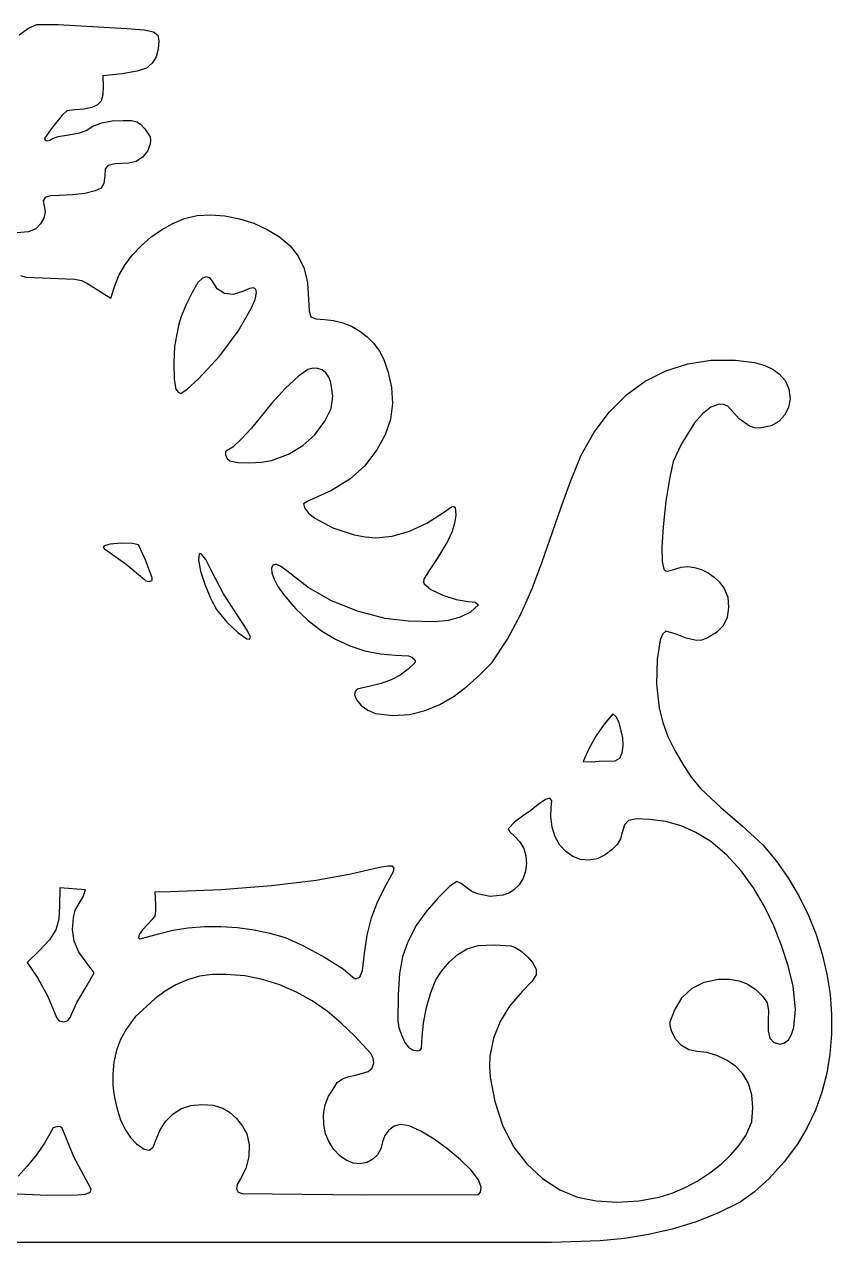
# Model space of a CAD drawing. Extents: x 9 to 259, y 6 to 234.
# Drawn here: x 150.6 to 259.4, y 5.6 to 170 of the extents above; entities that cross this region are included whole.
import ezdxf

# ---------------------------------------------------------------- set-up
doc = ezdxf.new("R2010")
doc.units = 0

msp = doc.modelspace()

# ---------------------------------------------------------------- linework, layer by layer
at = {"layer": 'Layer 1'}
for p, q in [((149.856345, 168.573704), (151.150707, 169.471501)), ((151.150707, 169.471501), (152.24309, 169.942792)), ((152.24309, 169.942792), (155.11153, 169.965423)), ((155.11153, 169.965423), (164.397032, 169.41918)), ((164.397032, 169.41918), (166.714196, 169.235854)), ((166.714196, 169.235854), (167.993367, 168.97976)), ((167.993367, 168.97976), (168.550349, 168.529396)), ((168.550349, 168.529396), (168.700941, 167.763258)), ((168.700941, 167.763258), (168.637655, 166.614234)), ((168.637655, 166.614234), (168.330237, 165.586849)), ((167.798138, 164.724885), (167.060812, 164.072121)), ((168.330237, 165.586849), (167.798138, 164.724885)), ((163.742336, 163.311775), (161.143126, 163.011891)), ((161.143126, 163.011891), (161.20605, 161.616723)), ((165.789312, 163.658828), (163.742336, 163.311775)), ((167.060812, 164.072121), (165.789312, 163.658828)), ((161.20605, 161.616723), (161.149525, 160.445947)), ((160.925273, 159.590277), (160.451795, 159.104789)), ((161.149525, 160.445947), (160.925273, 159.590277)), ((156.314229, 158.295231), (155.667086, 157.712862)), ((157.36811, 158.429904), (156.314229, 158.295231)), ((158.609208, 158.503723), (157.36811, 158.429904)), ((159.658438, 158.735644), (158.609208, 158.503723)), ((160.451795, 159.104789), (159.658438, 158.735644)), ((155.667086, 157.712862), (154.223836, 155.929954)), ((158.88692, 155.651697), (159.822065, 156.231844)), ((159.822065, 156.231844), (161.030929, 156.669112)), ((161.030929, 156.669112), (162.421555, 156.938505)), ((162.421555, 156.938505), (163.901984, 157.015022)), ((163.901984, 157.015022), (165.042724, 156.973317)), ((165.042724, 156.973317), (165.737107, 156.837121)), ((165.737107, 156.837121), (166.238814, 156.507676)), ((166.238814, 156.507676), (166.801526, 155.886223)), ((154.223836, 155.929954), (153.292014, 154.556525)), ((153.292014, 154.556525), (153.396925, 154.321409)), ((154.013745, 154.326093), (154.364004, 154.564667)), ((154.364004, 154.564667), (155.147563, 154.851214)), ((155.147563, 154.851214), (156.551701, 155.070466)), ((156.551701, 155.070466), (157.999175, 155.311877)), ((157.999175, 155.311877), (158.88692, 155.651697)), ((166.801526, 155.886223), (167.526759, 154.813379)), ((167.526759, 154.813379), (167.604113, 154.356512)), ((153.396925, 154.321409), (153.664444, 154.244803)), ((153.664444, 154.244803), (154.013745, 154.326093)), ((167.543333, 153.806799), (167.174373, 152.858415)), ((167.604113, 154.356512), (167.543333, 153.806799)), ((164.683127, 151.245499), (162.811759, 151.145875)), ((165.637378, 151.482045), (164.683127, 151.245499)), ((166.503424, 152.05159), (165.637378, 151.482045)), ((167.174373, 152.858415), (166.503424, 152.05159)), ((161.485188, 150.444426), (161.423587, 149.521957)), ((161.846845, 150.932291), (161.485188, 150.444426)), ((162.811759, 151.145875), (161.846845, 150.932291)), ((161.287675, 148.508182), (160.912229, 147.875329)), ((161.423587, 149.521957), (161.287675, 148.508182)), ((153.374523, 146.608234), (153.122511, 146.166521)), ((154.085206, 146.827694), (153.374523, 146.608234)), ((155.332074, 146.878136), (154.085206, 146.827694)), ((157.080864, 146.947333), (155.332074, 146.878136)), ((158.746687, 147.163916), (157.080864, 146.947333)), ((160.100242, 147.486907), (158.746687, 147.163916)), ((160.912229, 147.875329), (160.100242, 147.486907)), ((153.122511, 146.166521), (153.251659, 145.449321)), ((153.361377, 144.650364), (153.189761, 143.830943)), ((153.251659, 145.449321), (153.361377, 144.650364)), ((152.760931, 143.055133), (152.099004, 142.38701)), ((153.189761, 143.830943), (152.760931, 143.055133)), ((169.088463, 142.264161), (170.615027, 143.119108)), ((170.615027, 143.119108), (172.189484, 143.772012)), ((172.189484, 143.772012), (173.86397, 144.164047)), ((173.86397, 144.164047), (175.698748, 144.279075)), ((175.698748, 144.279075), (177.628181, 144.134054)), ((177.628181, 144.134054), (179.586626, 143.745938)), ((179.586626, 143.745938), (181.508445, 143.131686)), ((181.508445, 143.131686), (183.327999, 142.308252)), ((151.150375, 141.961768), (149.575334, 141.858831)), ((152.099004, 142.38701), (151.150375, 141.961768)), ((167.642615, 141.238904), (169.088463, 142.264161)), ((183.327999, 142.308252), (184.979646, 141.292592)), ((165.124369, 138.804391), (166.310309, 140.07507)), ((166.310309, 140.07507), (167.642615, 141.238904)), ((184.979646, 141.292592), (186.397748, 140.101664)), ((186.397748, 140.101664), (187.517985, 138.693059)), ((164.117618, 137.458601), (165.124369, 138.804391)), ((187.517985, 138.693059), (188.307763, 137.021735)), ((163.322882, 136.069432), (164.117618, 137.458601)), ((188.307763, 137.021735), (188.769704, 135.080126)), ((150.05404, 136.071195), (150.770799, 135.87561)), ((150.770799, 135.87561), (154.031628, 135.743507)), ((154.031628, 135.743507), (157.364038, 135.59913)), ((157.364038, 135.59913), (158.266734, 135.387598)), ((158.266734, 135.387598), (159.102095, 135.020163)), ((159.102095, 135.020163), (161.28654, 133.621272)), ((162.772985, 134.668618), (163.322882, 136.069432)), ((173.980537, 135.12117), (173.194996, 133.807804)), ((174.541019, 135.69076), (173.980537, 135.12117)), ((175.098059, 135.914676), (174.541019, 135.69076)), ((175.582181, 135.78653), (175.098059, 135.914676)), ((175.923911, 135.29993), (175.582181, 135.78653)), ((176.578636, 134.273055), (175.923911, 135.29993)), ((188.769704, 135.080126), (188.906429, 132.860663)), ((161.28654, 133.621272), (162.213888, 133.011014)), ((162.213888, 133.011014), (162.772985, 134.668618)), ((173.194996, 133.807804), (172.341808, 132.063224)), ((177.556467, 133.672705), (176.578636, 134.273055)), ((178.741081, 133.538397), (177.556467, 133.672705)), ((180.016158, 133.909649), (178.741081, 133.538397)), ((180.921364, 134.312458), (180.016158, 133.909649)), ((181.488904, 134.429448), (180.921364, 134.312458)), ((181.781111, 134.256568), (181.488904, 134.429448)), ((181.67737, 132.845605), (181.860317, 133.789764)), ((181.860317, 133.789764), (181.781111, 134.256568)), ((172.341808, 132.063224), (171.65548, 130.40566)), ((179.40572, 128.581351), (181.176152, 131.616177)), ((181.176152, 131.616177), (181.67737, 132.845605)), ((188.906429, 132.860663), (188.983983, 131.299301)), ((171.65548, 130.40566), (171.370518, 129.353344)), ((188.983983, 131.299301), (189.219984, 130.488049)), ((189.219984, 130.488049), (189.892869, 130.241725)), ((189.892869, 130.241725), (191.040156, 130.130084)), ((191.040156, 130.130084), (192.280767, 130.015314)), ((192.280767, 130.015314), (193.503004, 129.708431)), ((171.370518, 129.353344), (171.070611, 127.935617)), ((176.922659, 125.244951), (179.40572, 128.581351)), ((193.503004, 129.708431), (194.681927, 129.226128)), ((194.681927, 129.226128), (195.792593, 128.585094)), ((195.792593, 128.585094), (196.81006, 127.802022)), ((171.070611, 127.935617), (170.83507, 126.48717)), ((196.81006, 127.802022), (197.709384, 126.893601)), ((197.709384, 126.893601), (198.465624, 125.876524)), ((170.83507, 126.48717), (170.73594, 124.241289)), ((174.100606, 122.16664), (176.922659, 125.244951)), ((198.465624, 125.876524), (199.053837, 124.767481)), ((170.73594, 124.241289), (170.783186, 122.050195)), ((188.802603, 123.378663), (187.552169, 122.501636)), ((189.508561, 123.566212), (188.802603, 123.378663)), ((190.154511, 123.548168), (189.508561, 123.566212)), ((190.729451, 123.33633), (190.154511, 123.548168)), ((191.222383, 122.942501), (190.729451, 123.33633)), ((199.053837, 124.767481), (199.651588, 122.978459)), ((237.065723, 123.234674), (240.029912, 124.186139)), ((240.029912, 124.186139), (243.174609, 124.665393)), ((243.174609, 124.665393), (246.479094, 124.659667)), ((246.479094, 124.659667), (249.055875, 124.351519)), ((249.055875, 124.351519), (250.298485, 123.997806)), ((250.298485, 123.997806), (251.436973, 123.484206)), ((251.436973, 123.484206), (252.41614, 122.790627)), ((170.783186, 122.050195), (170.986775, 120.766106)), ((172.52975, 120.758287), (174.100606, 122.16664)), ((174.100606, 122.16664), (174.100606, 122.16664)), ((187.552169, 122.501636), (185.763848, 120.837383)), ((191.622306, 122.37848), (191.222383, 122.942501)), ((191.918221, 121.65607), (191.622306, 122.37848)), ((192.154028, 119.783281), (191.918221, 121.65607)), ((199.651588, 122.978459), (200.092414, 120.986677)), ((231.761747, 119.966181), (234.302761, 121.823765)), ((234.302761, 121.823765), (237.065723, 123.234674)), ((252.41614, 122.790627), (253.180785, 121.896971)), ((253.180785, 121.896971), (253.67571, 120.783145)), ((170.986775, 120.766106), (171.311329, 120.350097)), ((171.311329, 120.350097), (171.661353, 120.174789)), ((171.661353, 120.174789), (172.52975, 120.758287)), ((185.763848, 120.837383), (183.883787, 118.832183)), ((200.092414, 120.986677), (200.219879, 118.805048)), ((253.67571, 120.783145), (253.845712, 119.429053)), ((183.883787, 118.832183), (182.358137, 116.932318)), ((191.950139, 118.11921), (192.154028, 119.783281)), ((200.219879, 118.805048), (199.93076, 116.657564)), ((229.463399, 117.67469), (231.761747, 119.966181)), ((244.288378, 118.707352), (243.136519, 118.309176)), ((244.864169, 118.675844), (244.288378, 118.707352)), ((245.433969, 118.465216), (244.864169, 118.675844)), ((246.945179, 116.758035), (245.433969, 118.465216)), ((253.845712, 119.429053), (253.609087, 118.286535)), ((182.358137, 116.932318), (181.214272, 115.496139)), ((191.106659, 116.440833), (191.950139, 118.11921)), ((227.428438, 114.962061), (229.463399, 117.67469)), ((242.013788, 117.423019), (240.955579, 116.201214)), ((243.136519, 118.309176), (242.013788, 117.423019)), ((248.351199, 115.775082), (246.945179, 116.758035)), ((253.086003, 117.248649), (252.297416, 116.391389)), ((253.609087, 118.286535), (253.086003, 117.248649)), ((181.214272, 115.496139), (179.869821, 114.049456)), ((189.749292, 114.596146), (191.106659, 116.440833)), ((199.93076, 116.657564), (199.230385, 114.567038)), ((240.955579, 116.201214), (239.174311, 113.359982)), ((249.047311, 115.540261), (248.351199, 115.775082)), ((249.756183, 115.468579), (249.047311, 115.540261)), ((251.264282, 115.790749), (249.756183, 115.468579)), ((252.297416, 116.391389), (251.264282, 115.790749)), ((179.869821, 114.049456), (178.663924, 112.933098)), ((188.138685, 113.124512), (189.749292, 114.596146)), ((199.230385, 114.567038), (198.124087, 112.556284)), ((225.677583, 111.841063), (227.428438, 114.962061)), ((177.935721, 112.487896), (177.679565, 112.305869)), ((177.679565, 112.305869), (177.68942, 111.880997)), ((177.68942, 111.880997), (177.914365, 111.408001)), ((178.663924, 112.933098), (177.935721, 112.487896)), ((183.903724, 111.112469), (186.211331, 111.978947)), ((186.211331, 111.978947), (188.138685, 113.124512)), ((198.124087, 112.556284), (196.429764, 110.3692)), ((224.232441, 108.310198), (225.677583, 111.841063)), ((239.174311, 113.359982), (238.075876, 111.004136)), ((177.914365, 111.408001), (178.303479, 111.081606)), ((178.303479, 111.081606), (179.388646, 110.85976)), ((179.388646, 110.85976), (180.940373, 110.79237)), ((180.940373, 110.79237), (182.573714, 110.877314)), ((182.573714, 110.877314), (183.903724, 111.112469)), ((183.903724, 111.112469), (183.903724, 111.112469)), ((196.429764, 110.3692), (194.462105, 108.597973)), ((238.075876, 111.004136), (237.595349, 108.865936)), ((194.462105, 108.597973), (191.999221, 107.07776)), ((237.595349, 108.865936), (237.099005, 105.631741)), ((191.999221, 107.07776), (188.819223, 105.643717)), ((222.925855, 104.706189), (224.232441, 108.310198)), ((188.819223, 105.643717), (188.2215, 105.281392)), ((188.2215, 105.281392), (188.330513, 104.749733)), ((237.099005, 105.631741), (236.705321, 102.190186)), ((188.330513, 104.749733), (188.88006, 104.032111)), ((188.88006, 104.032111), (189.74325, 103.32165)), ((204.846164, 102.662098), (206.962098, 104.034418)), ((206.962098, 104.034418), (208.182027, 104.859365)), ((208.182027, 104.859365), (208.492127, 104.922878)), ((208.492127, 104.922878), (208.677098, 104.786546)), ((208.767334, 103.732838), (208.592988, 102.606583)), ((208.677098, 104.786546), (208.767334, 103.732838)), ((220.416365, 97.441135), (222.925855, 104.706189)), ((189.74325, 103.32165), (192.156593, 102.028984)), ((192.156593, 102.028984), (195.062598, 101.085283)), ((202.517798, 101.604656), (204.846164, 102.662098)), ((208.592988, 102.606583), (208.209175, 101.440675)), ((236.705321, 102.190186), (236.53277, 99.429909)), ((195.062598, 101.085283), (196.541618, 100.811029)), ((196.541618, 100.811029), (197.953325, 100.704097)), ((197.953325, 100.704097), (200.159389, 100.929515)), ((200.159389, 100.929515), (202.517798, 101.604656)), ((207.671009, 100.268008), (206.352083, 98.033969)), ((208.209175, 101.440675), (207.671009, 100.268008)), ((161.31842, 99.626835), (161.19024, 99.371771)), ((161.19024, 99.371771), (161.381443, 99.199147)), ((162.148492, 99.851421), (161.31842, 99.626835)), ((161.381443, 99.199147), (164.310013, 97.129088)), ((163.650605, 99.958261), (162.148492, 99.851421)), ((165.14634, 99.929651), (163.650605, 99.958261)), ((165.957278, 99.747888), (165.14634, 99.929651)), ((166.85954, 97.817955), (165.957278, 99.747888)), ((236.53277, 99.429909), (236.575597, 97.486112)), ((164.310013, 97.129088), (166.77364, 95.055676)), ((167.818393, 95.307985), (166.85954, 97.817955)), ((174.131106, 98.488317), (174.062401, 97.666161)), ((174.062401, 97.666161), (174.343033, 96.176747)), ((174.270927, 98.594631), (174.131106, 98.488317)), ((174.47421, 98.503311), (174.270927, 98.594631)), ((175.050614, 97.744392), (174.47421, 98.503311)), ((175.819221, 96.244811), (175.050614, 97.744392)), ((184.08791, 97.021395), (183.907093, 96.617892)), ((184.493661, 97.126459), (184.08791, 97.021395)), ((185.118275, 96.88397), (184.493661, 97.126459)), ((206.352083, 98.033969), (205.077131, 96.167617)), ((219.057464, 93.861291), (220.416365, 97.441135)), ((236.575597, 97.486112), (236.821102, 96.453576)), ((174.343033, 96.176747), (174.935711, 94.318629)), ((177.438833, 93.153413), (175.819221, 96.244811)), ((183.907093, 96.617892), (183.957285, 95.965065)), ((183.957285, 95.965065), (184.244559, 95.112026)), ((185.955678, 96.244816), (185.118275, 96.88397)), ((188.828053, 93.99601), (185.955678, 96.244816)), ((205.077131, 96.167617), (204.434178, 95.110848)), ((236.821102, 96.453576), (237.050347, 96.228317)), ((237.050347, 96.228317), (237.366848, 96.170018)), ((237.366848, 96.170018), (238.310397, 96.473154)), ((238.310397, 96.473154), (239.139878, 96.736035)), ((239.139878, 96.736035), (240.031961, 96.805708)), ((240.031961, 96.805708), (240.955202, 96.694568)), ((240.955202, 96.694568), (241.878153, 96.415012)), ((241.878153, 96.415012), (242.769369, 95.979435)), ((242.769369, 95.979435), (243.597404, 95.400233)), ((243.597404, 95.400233), (244.330813, 94.689801)), ((166.77364, 95.055676), (166.947379, 94.891017)), ((166.947379, 94.891017), (167.368525, 94.818835)), ((167.368525, 94.818835), (167.798682, 94.925139)), ((167.798682, 94.925139), (167.818393, 95.307985)), ((167.818393, 95.307985), (167.818393, 95.307985)), ((174.935711, 94.318629), (175.701642, 92.470443)), ((184.244559, 95.112026), (184.774987, 94.107889)), ((184.774987, 94.107889), (185.554643, 93.001767)), ((192.012048, 92.170382), (188.828053, 93.99601)), ((204.434178, 95.110848), (204.382233, 94.770328)), ((204.382233, 94.770328), (204.483756, 94.480476)), ((204.483756, 94.480476), (205.395314, 93.719968)), ((205.395314, 93.719968), (206.987013, 92.951395)), ((217.52513, 90.370703), (219.057464, 93.861291)), ((244.330813, 94.689801), (244.938149, 93.860535)), ((244.938149, 93.860535), (245.419308, 92.70399)), ((175.701642, 92.470443), (176.502029, 91.010825)), ((180.599887, 88.211999), (177.438833, 93.153413)), ((185.554643, 93.001767), (187.157118, 91.163441)), ((195.489427, 90.776746), (192.012048, 92.170382)), ((206.987013, 92.951395), (208.812044, 92.353459)), ((208.812044, 92.353459), (210.423599, 92.104859)), ((210.423599, 92.104859), (211.377012, 91.989817)), ((245.419308, 92.70399), (245.537962, 91.273356)), ((176.502029, 91.010825), (177.88516, 89.293071)), ((187.157118, 91.163441), (188.86213, 89.548201)), ((199.241955, 89.823914), (195.489427, 90.776746)), ((210.730947, 90.6531), (209.342873, 89.963875)), ((211.795114, 91.663382), (210.730947, 90.6531)), ((211.377012, 91.989817), (211.795114, 91.663382)), ((245.537962, 91.273356), (245.338461, 89.939708)), ((177.88516, 89.293071), (179.385067, 87.871114)), ((188.86213, 89.548201), (190.658791, 88.161918)), ((202.347783, 89.436538), (199.241955, 89.823914)), ((205.954259, 89.352392), (202.347783, 89.436538)), ((207.720705, 89.546655), (205.954259, 89.352392)), ((209.342873, 89.963875), (207.720705, 89.546655)), ((215.741365, 87.00997), (217.52513, 90.370703)), ((244.79756, 88.81337), (243.917278, 87.89725)), ((245.338461, 89.939708), (244.79756, 88.81337)), ((179.385067, 87.871114), (180.588889, 87.082508)), ((181.083768, 87.264804), (180.599887, 88.211999)), ((180.950751, 87.031197), (181.083768, 87.264804)), ((181.083768, 87.264804), (181.083768, 87.264804)), ((190.658791, 88.161918), (192.53621, 87.010462)), ((236.664081, 87.751697), (236.334372, 86.931614)), ((237.057325, 88.099677), (236.664081, 87.751697)), ((238.472506, 87.695803), (237.057325, 88.099677)), ((239.839747, 87.132411), (238.472506, 87.695803)), ((241.226354, 86.826296), (239.839747, 87.132411)), ((242.699636, 87.194252), (241.947954, 86.899965)), ((243.917278, 87.89725), (242.699636, 87.194252)), ((180.588889, 87.082508), (180.950751, 87.031197)), ((192.53621, 87.010462), (194.4835, 86.099707)), ((194.4835, 86.099707), (196.489771, 85.435522)), ((213.62817, 83.819692), (215.741365, 87.00997)), ((236.334372, 86.931614), (235.899678, 84.274539)), ((241.947954, 86.899965), (241.226354, 86.826296)), ((196.489771, 85.435522), (198.544133, 85.02378)), ((198.544133, 85.02378), (200.635698, 84.870352)), ((200.635698, 84.870352), (202.354931, 84.753109)), ((203.217104, 83.835059), (202.348854, 82.965191)), ((202.354931, 84.753109), (202.817013, 84.606385)), ((202.817013, 84.606385), (203.099932, 84.383979)), ((203.099932, 84.383979), (203.259915, 84.108496)), ((203.259915, 84.108496), (203.217104, 83.835059)), ((235.899678, 84.274539), (235.821479, 80.927266)), ((202.348854, 82.965191), (201.255518, 82.1675)), ((210.307038, 80.690357), (212.010419, 82.199029)), ((212.010419, 82.199029), (213.62817, 83.819692)), ((197.221918, 80.692684), (195.457714, 80.258233)), ((198.700549, 81.035014), (197.221918, 80.692684)), ((200.042249, 81.525363), (198.700549, 81.035014)), ((201.255518, 82.1675), (200.042249, 81.525363)), ((208.511745, 79.347164), (210.307038, 80.690357)), ((235.821479, 80.927266), (236.168012, 77.688604)), ((195.179973, 79.969443), (195.115205, 79.527939)), ((195.115205, 79.527939), (195.355445, 78.825487)), ((195.457714, 80.258233), (195.179973, 79.969443)), ((206.618253, 78.22294), (208.511745, 79.347164)), ((195.355445, 78.825487), (195.997762, 78.084691)), ((195.997762, 78.084691), (196.904154, 77.429909)), ((196.904154, 77.429909), (197.93662, 76.985501)), ((202.511539, 76.845352), (204.62028, 77.371173)), ((204.62028, 77.371173), (206.618253, 78.22294)), ((236.168012, 77.688604), (236.650608, 75.774004)), ((197.93662, 76.985501), (200.285748, 76.698965)), ((200.285748, 76.698965), (202.511539, 76.845352)), ((229.931818, 76.939597), (228.747977, 75.567154)), ((230.374723, 76.522539), (229.931818, 76.939597)), ((230.771826, 75.768222), (230.374723, 76.522539)), ((231.289494, 73.709355), (230.771826, 75.768222)), ((236.650608, 75.774004), (237.340316, 73.897447)), ((228.747977, 75.567154), (227.6396, 73.938149)), ((227.6396, 73.938149), (226.673597, 72.200787)), ((231.206573, 71.686085), (231.340498, 72.635577)), ((231.340498, 72.635577), (231.289494, 73.709355)), ((237.340316, 73.897447), (238.27288, 71.975212)), ((226.673597, 72.200787), (225.916879, 70.503271)), ((230.244811, 70.621502), (230.852938, 70.976264)), ((230.852938, 70.976264), (231.206573, 71.686085)), ((238.27288, 71.975212), (239.484047, 69.923581)), ((225.916879, 70.503271), (226.991171, 70.468528)), ((226.991171, 70.468528), (228.070964, 70.550437)), ((228.070964, 70.550437), (230.244811, 70.621502)), ((230.244811, 70.621502), (230.244811, 70.621502)), ((239.484047, 69.923581), (240.559786, 68.333229)), ((240.559786, 68.333229), (241.772098, 66.886594)), ((241.772098, 66.886594), (244.479954, 64.28522)), ((219.859033, 64.700088), (218.853221, 63.879809)), ((220.835461, 65.390028), (219.859033, 64.700088)), ((221.433493, 65.559831), (220.835461, 65.390028)), ((221.685228, 65.20241), (221.433493, 65.559831)), ((221.57645, 63.07858), (221.622764, 64.310678)), ((221.622764, 64.310678), (221.685228, 65.20241)), ((244.479954, 64.28522), (247.354646, 61.840936)), ((217.75681, 63.144806), (216.699067, 62.373571)), ((218.853221, 63.879809), (217.75681, 63.144806)), ((221.739206, 61.640164), (221.57645, 63.07858)), ((232.054583, 62.554873), (231.494724, 61.977271)), ((233.10092, 62.758224), (232.054583, 62.554873)), ((234.861216, 62.697927), (233.10092, 62.758224)), ((237.071135, 62.403308), (234.861216, 62.697927)), ((216.699067, 62.373571), (215.80926, 61.444598)), ((215.80926, 61.444598), (216.062549, 61.017996)), ((216.062549, 61.017996), (216.676108, 60.424867)), ((222.140299, 60.343445), (221.739206, 61.640164)), ((231.193865, 60.914813), (230.945862, 60.058224)), ((231.494724, 61.977271), (231.193865, 60.914813)), ((239.138936, 61.828978), (237.071135, 62.403308)), ((241.134834, 60.949822), (239.138936, 61.828978)), ((243.129046, 59.740727), (241.134834, 60.949822)), ((247.354646, 61.840936), (250.143205, 59.275221)), ((216.676108, 60.424867), (217.397702, 59.664433)), ((217.397702, 59.664433), (217.907165, 58.768402)), ((222.769846, 59.238874), (222.140299, 60.343445)), ((223.584148, 58.349169), (222.769846, 59.238874)), ((230.513491, 59.316434), (229.847217, 58.624817)), ((230.945862, 60.058224), (230.513491, 59.316434)), ((245.302605, 57.873806), (243.129046, 59.740727)), ((250.143205, 59.275221), (251.981324, 57.063283)), ((217.907165, 58.768402), (218.205279, 57.783064)), ((218.205279, 57.783064), (218.292825, 56.754709)), ((224.539505, 57.697046), (223.584148, 58.349169)), ((225.592219, 57.305225), (224.539505, 57.697046)), ((228.897507, 57.918745), (227.814919, 57.393356)), ((229.847217, 58.624817), (228.897507, 57.918745)), ((247.227532, 55.762817), (245.302605, 57.873806)), ((198.476929, 56.213092), (194.57639, 55.305873)), ((199.588391, 56.399146), (198.476929, 56.213092)), ((200.227444, 56.380887), (199.588391, 56.399146)), ((200.459186, 56.138854), (200.227444, 56.380887)), ((200.348713, 55.65359), (200.459186, 56.138854)), ((218.292825, 56.754709), (218.170584, 55.729627)), ((226.69859, 57.196422), (225.592219, 57.305225)), ((227.814919, 57.393356), (226.69859, 57.196422)), ((251.981324, 57.063283), (253.622752, 54.727803)), ((189.92738, 54.45997), (183.883013, 53.739883)), ((194.57639, 55.305873), (189.92738, 54.45997)), ((199.361515, 53.875534), (200.348713, 55.65359)), ((208.887938, 54.301226), (207.908088, 53.654844)), ((209.459373, 54.052057), (208.887938, 54.301226)), ((217.839339, 54.754108), (217.299871, 53.874441)), ((218.170584, 55.729627), (217.839339, 54.754108)), ((248.916547, 53.447251), (247.227532, 55.762817)), ((253.622752, 54.727803), (255.065457, 52.286343)), ((155.335915, 53.4573), (155.328222, 51.091157)), ((158.820855, 53.18664), (155.335915, 53.4573)), ((158.484348, 52.25654), (158.820855, 53.18664)), ((170.278826, 52.937475), (168.161623, 52.898082)), ((168.161623, 52.898082), (168.243639, 51.258069)), ((177.110943, 53.210692), (170.278826, 52.937475)), ((183.883013, 53.739883), (177.110943, 53.210692)), ((198.222753, 51.660865), (199.361515, 53.875534)), ((207.908088, 53.654844), (206.327948, 52.078437)), ((210.242427, 53.459245), (209.459373, 54.052057)), ((210.893753, 52.994641), (210.242427, 53.459245)), ((211.657719, 52.647523), (210.893753, 52.994641)), ((213.376856, 52.313235), (211.657719, 52.647523)), ((215.883401, 52.73978), (215.106412, 52.47137)), ((216.552961, 53.136916), (215.883401, 52.73978)), ((217.299871, 53.874441), (216.552961, 53.136916)), ((250.382369, 50.966598), (248.916547, 53.447251)), ((155.328222, 51.091157), (155.21673, 49.231964)), ((157.446004, 50.469893), (157.947611, 51.373908)), ((157.947611, 51.373908), (158.484348, 52.25654)), ((168.243639, 51.258069), (168.26825, 50.305191)), ((197.370822, 49.415472), (198.222753, 51.660865)), ((206.327948, 52.078437), (204.663539, 50.132249)), ((215.106412, 52.47137), (213.376856, 52.313235)), ((251.637719, 48.360348), (250.382369, 50.966598)), ((255.065457, 52.286343), (256.307408, 49.756468)), ((157.065827, 47.861025), (157.214889, 49.475644)), ((157.214889, 49.475644), (157.446004, 50.469893)), ((168.15855, 49.69164), (167.81957, 49.179053)), ((168.26825, 50.305191), (168.15855, 49.69164)), ((196.788335, 47.083878), (197.370822, 49.415472)), ((204.663539, 50.132249), (203.430883, 48.376527)), ((256.307408, 49.756468), (257.346573, 47.155744)), ((154.807048, 47.788875), (153.965232, 46.465846)), ((155.21673, 49.231964), (154.807048, 47.788875)), ((157.310984, 46.272668), (157.065827, 47.861025)), ((166.483646, 47.811297), (166.067445, 47.183499)), ((167.156339, 48.529068), (166.483646, 47.811297)), ((167.81957, 49.179053), (167.156339, 48.529068)), ((168.643314, 47.263476), (170.585736, 47.754711)), ((170.585736, 47.754711), (172.666221, 48.084822)), ((172.666221, 48.084822), (174.843481, 48.255045)), ((174.843481, 48.255045), (177.07623, 48.266618)), ((177.07623, 48.266618), (179.323182, 48.12078)), ((179.323182, 48.12078), (181.543051, 47.818767)), ((181.543051, 47.818767), (183.694551, 47.361816)), ((203.430883, 48.376527), (202.306704, 46.201419)), ((252.695315, 45.667992), (251.637719, 48.360348)), ((153.965232, 46.465846), (152.557342, 44.966831)), ((157.930553, 44.781116), (157.310984, 46.272668)), ((166.067445, 47.183499), (165.953984, 46.739273)), ((165.953984, 46.739273), (166.189508, 46.572221)), ((166.189508, 46.572221), (168.643314, 47.263476)), ((183.694551, 47.361816), (185.736394, 46.751167)), ((185.736394, 46.751167), (188.140734, 45.679597)), ((196.4579, 44.610604), (196.788335, 47.083878)), ((202.306704, 46.201419), (201.585691, 44.16955)), ((257.346573, 47.155744), (258.180922, 44.501734)), ((152.557342, 44.966831), (150.938797, 43.394808)), ((158.904728, 43.456911), (157.930553, 44.781116)), ((188.140734, 45.679597), (191.038291, 44.101666)), ((196.179113, 42.32584), (196.4579, 44.610604)), ((207.905082, 43.471179), (209.09397, 44.497543)), ((209.09397, 44.497543), (210.300943, 45.234953)), ((210.300943, 45.234953), (211.773475, 45.681205)), ((211.773475, 45.681205), (213.960575, 45.780353)), ((213.960575, 45.780353), (216.207867, 45.628202)), ((216.207867, 45.628202), (216.863387, 45.368653)), ((216.863387, 45.368653), (217.557164, 44.901144)), ((217.557164, 44.901144), (218.487528, 44.109064)), ((253.567877, 42.929021), (252.695315, 45.667992)), ((258.180922, 44.501734), (258.808423, 41.812002)), ((150.938797, 43.394808), (152.37872, 41.297431)), ((160.002612, 42.020143), (158.904728, 43.456911)), ((191.038291, 44.101666), (193.569956, 42.517703)), ((201.585691, 44.16955), (201.170123, 41.912145)), ((206.856262, 42.276912), (207.905082, 43.471179)), ((218.487528, 44.109064), (219.106558, 43.402981)), ((219.106558, 43.402981), (219.583541, 42.485267)), ((254.268125, 40.182924), (253.567877, 42.929021)), ((152.37872, 41.297431), (153.716087, 38.802487)), ((159.024249, 40.316991), (160.002612, 42.020143)), ((174.204059, 41.540165), (172.56803, 41.064374)), ((175.938353, 41.783068), (174.204059, 41.540165)), ((177.780947, 41.768773), (175.938353, 41.783068)), ((180.2857, 41.585339), (177.780947, 41.768773)), ((182.701552, 41.118842), (180.2857, 41.585339)), ((185.024776, 40.388424), (182.701552, 41.118842)), ((193.569956, 42.517703), (194.87662, 41.428038)), ((194.87662, 41.428038), (195.225541, 41.198022)), ((195.225541, 41.198022), (195.816243, 41.43568)), ((195.816243, 41.43568), (196.179113, 42.32584)), ((195.816243, 41.43568), (195.816243, 41.43568)), ((201.170123, 41.912145), (200.962277, 39.06043)), ((206.069489, 41.035797), (206.856262, 42.276912)), ((219.583854, 41.732695), (218.998889, 40.839547)), ((219.583541, 42.485267), (219.583854, 41.732695)), ((242.229621, 40.74803), (244.172915, 41.130683)), ((244.172915, 41.130683), (245.657216, 41.151853)), ((245.657216, 41.151853), (246.944192, 40.934088)), ((258.808423, 41.812002), (259.227045, 39.104114)), ((157.655837, 37.993685), (159.024249, 40.316991)), ((169.550623, 39.511371), (168.149174, 38.482778)), ((171.02023, 40.380006), (169.550623, 39.511371)), ((172.56803, 41.064374), (171.02023, 40.380006)), ((187.251644, 39.41323), (185.024776, 40.388424)), ((205.38345, 39.34698), (206.069489, 41.035797)), ((217.72004, 39.500107), (216.00151, 37.519818)), ((218.998889, 40.839547), (217.72004, 39.500107)), ((239.294906, 38.668408), (240.614528, 39.935002)), ((240.614528, 39.935002), (242.229621, 40.74803)), ((246.944192, 40.934088), (248.113355, 40.454823)), ((248.113355, 40.454823), (249.24422, 39.691493)), ((249.24422, 39.691493), (250.177698, 38.820788)), ((254.558584, 37.08827), (254.268125, 40.182924)), ((153.716087, 38.802487), (154.970587, 35.891851)), ((156.719753, 35.87332), (157.655837, 37.993685)), ((168.149174, 38.482778), (165.510608, 36.042961)), ((189.378429, 38.212403), (187.251644, 39.41323)), ((191.401402, 36.805087), (189.378429, 38.212403)), ((200.962277, 39.06043), (200.923212, 35.540368)), ((204.801301, 37.318133), (205.38345, 39.34698)), ((238.23803, 36.925058), (239.294906, 38.668408)), ((250.177698, 38.820788), (250.722809, 37.947637)), ((250.722809, 37.947637), (250.941585, 36.917483)), ((259.227045, 39.104114), (259.434757, 36.395633)), ((193.316837, 35.210425), (191.401402, 36.805087)), ((204.392605, 35.237775), (204.801301, 37.318133)), ((216.00151, 37.519818), (214.718365, 35.438829)), ((237.649369, 35.385698), (238.23803, 36.925058)), ((250.941585, 36.917483), (250.896055, 35.575768)), ((254.323333, 34.613094), (254.558584, 37.08827)), ((259.434757, 36.395633), (259.429527, 33.704124)), ((154.970587, 35.891851), (155.272684, 35.52824)), ((155.272684, 35.52824), (155.839916, 35.388725)), ((155.839916, 35.388725), (156.409982, 35.516196)), ((156.409982, 35.516196), (156.719753, 35.87332)), ((156.719753, 35.87332), (156.719753, 35.87332)), ((165.510608, 36.042961), (164.338839, 34.436883)), ((195.121005, 33.447561), (193.316837, 35.210425)), ((200.923212, 35.540368), (201.086301, 34.562823)), ((201.086301, 34.562823), (201.411925, 33.612861)), ((204.22693, 33.394424), (204.392605, 35.237775)), ((214.718365, 35.438829), (213.84298, 33.201874)), ((237.659013, 34.843806), (237.649369, 35.385698)), ((237.832491, 34.192204), (237.659013, 34.843806)), ((250.896055, 35.575768), (250.868873, 34.170974)), ((254.024171, 33.675642), (254.323333, 34.613094)), ((163.525826, 33.003088), (162.986546, 31.560742)), ((164.338839, 34.436883), (163.525826, 33.003088)), ((197.281892, 31.117994), (195.121005, 33.447561)), ((201.411925, 33.612861), (201.873687, 32.615172)), ((204.114019, 31.792158), (204.22693, 33.394424)), ((213.84298, 33.201874), (213.347732, 30.753688)), ((238.379093, 33.061675), (237.832491, 34.192204)), ((239.184674, 32.175444), (238.379093, 33.061675)), ((250.868873, 34.170974), (251.118972, 33.179862)), ((251.118972, 33.179862), (251.652458, 32.590118)), ((253.093981, 32.536675), (253.612306, 32.974458)), ((253.612306, 32.974458), (254.024171, 33.675642)), ((259.429527, 33.704124), (259.209324, 31.047152)), ((162.986546, 31.560742), (162.635974, 29.929009)), ((201.873687, 32.615172), (202.359545, 31.964269)), ((202.359545, 31.964269), (202.923484, 31.608385)), ((202.923484, 31.608385), (203.619489, 31.495752)), ((203.619489, 31.495752), (203.935336, 31.545988)), ((203.935336, 31.545988), (204.114019, 31.792158)), ((240.17482, 31.59432), (239.184674, 32.175444)), ((241.275122, 31.379115), (240.17482, 31.59432)), ((242.597758, 31.229523), (241.275122, 31.379115)), ((251.652458, 32.590118), (252.475436, 32.389425)), ((252.475436, 32.389425), (253.093981, 32.536675)), ((162.635974, 29.929009), (162.488964, 28.374749)), ((197.622265, 30.464389), (197.281892, 31.117994)), ((197.470712, 29.134022), (197.693461, 29.836886)), ((197.693461, 29.836886), (197.622265, 30.464389)), ((213.347732, 30.753688), (213.284926, 29.427114)), ((243.964614, 30.833766), (242.597758, 31.229523)), ((245.270443, 30.231156), (243.964614, 30.833766)), ((246.409997, 29.461006), (245.270443, 30.231156)), ((259.209324, 31.047152), (258.772118, 28.44228)), ((162.488964, 28.374749), (162.520992, 26.772974)), ((193.476992, 27.69767), (194.341465, 28.005417)), ((194.341465, 28.005417), (195.268554, 28.213664)), ((195.268554, 28.213664), (196.928658, 28.688705)), ((196.928658, 28.688705), (197.470712, 29.134022)), ((213.284926, 29.427114), (213.384844, 27.926314)), ((247.466021, 28.366645), (246.409997, 29.461006)), ((248.217326, 27.068655), (247.466021, 28.366645)), ((258.772118, 28.44228), (258.115877, 25.907074)), ((162.520992, 26.772974), (162.71826, 25.173179)), ((191.602576, 25.344034), (192.317816, 26.426628)), ((192.317816, 26.426628), (192.770615, 27.201161)), ((192.770615, 27.201161), (193.476992, 27.69767)), ((213.384844, 27.926314), (214.012914, 24.631086)), ((248.668404, 25.55655), (248.217326, 27.068655)), ((162.71826, 25.173179), (163.066972, 23.624855)), ((191.136327, 24.169368), (191.602576, 25.344034)), ((248.823748, 23.819841), (248.668404, 25.55655)), ((258.115877, 25.907074), (257.238569, 23.459097)), ((163.066972, 23.624855), (163.55333, 22.177498)), ((170.641592, 22.970879), (171.757921, 23.697017)), ((171.757921, 23.697017), (173.004846, 24.093552)), ((173.004846, 24.093552), (174.497458, 24.236905)), ((174.497458, 24.236905), (176.017387, 24.124813)), ((176.017387, 24.124813), (177.34626, 23.755014)), ((177.34626, 23.755014), (178.256935, 23.191525)), ((178.256935, 23.191525), (179.175766, 22.334537)), ((190.917985, 22.898745), (191.136327, 24.169368)), ((214.012914, 24.631086), (215.112055, 21.326105)), ((248.66518, 21.877337), (248.823748, 23.819841)), ((257.238569, 23.459097), (256.138164, 21.115915)), ((163.55333, 22.177498), (164.163539, 20.8806)), ((168.888473, 20.827405), (169.669918, 21.995768)), ((169.669918, 21.995768), (170.641592, 22.970879)), ((179.175766, 22.334537), (179.981281, 21.316158)), ((190.946467, 21.528281), (190.917985, 22.898745)), ((191.202569, 20.287375), (190.946467, 21.528281)), ((201.276258, 21.532825), (200.432985, 21.289269)), ((202.463455, 21.33473), (201.276258, 21.532825)), ((247.845425, 20.065664), (248.66518, 21.877337)), ((153.989913, 20.273521), (153.287688, 18.999935)), ((154.476514, 21.064978), (153.989913, 20.273521)), ((155.085153, 21.284808), (154.476514, 21.064978)), ((155.425798, 21.229681), (155.085153, 21.284808)), ((155.679723, 21.041155), (155.425798, 21.229681)), ((156.083485, 20.074723), (155.679723, 21.041155)), ((157.237711, 17.164169), (156.083485, 20.074723)), ((164.163539, 20.8806), (164.883802, 19.783654)), ((164.883802, 19.783654), (165.700321, 18.936154)), ((168.342829, 19.521511), (168.888473, 20.827405)), ((179.981281, 21.316158), (180.552008, 20.268497)), ((180.552008, 20.268497), (180.88977, 18.813581)), ((191.671746, 19.150786), (191.202569, 20.287375)), ((199.18774, 20.061037), (198.890752, 19.17991)), ((199.719315, 20.781415), (199.18774, 20.061037)), ((200.432985, 21.289269), (199.719315, 20.781415)), ((204.038984, 20.629591), (202.463455, 21.33473)), ((205.834008, 19.548212), (204.038984, 20.629591)), ((215.112055, 21.326105), (216.562384, 18.469472)), ((246.967948, 18.733849), (247.845425, 20.065664)), ((256.138164, 21.115915), (254.812631, 18.895091)), ((153.287688, 18.999935), (152.215561, 17.458329)), ((165.700321, 18.936154), (166.707484, 18.227389)), ((166.707484, 18.227389), (167.414714, 18.073429)), ((167.414714, 18.073429), (167.925374, 18.497171)), ((167.925374, 18.497171), (168.342829, 19.521511)), ((180.88977, 18.813581), (180.845417, 17.207106)), ((192.315128, 18.15249), (191.671746, 19.150786)), ((193.093846, 17.326468), (192.315128, 18.15249)), ((198.628526, 18.233238), (198.194307, 17.46397)), ((198.890752, 19.17991), (198.628526, 18.233238)), ((207.67969, 18.221395), (205.834008, 19.548212)), ((209.407196, 16.779943), (207.67969, 18.221395)), ((216.562384, 18.469472), (218.313447, 16.219153)), ((245.845761, 17.428898), (246.967948, 18.733849)), ((254.812631, 18.895091), (253.037601, 16.50457)), ((152.215561, 17.458329), (150.962718, 15.900875)), ((158.907582, 14.078545), (157.237711, 17.164169)), ((180.845417, 17.207106), (180.442288, 15.615892)), ((193.969031, 16.706698), (193.093846, 17.326468)), ((194.901812, 16.327159), (193.969031, 16.706698)), ((197.581795, 16.863866), (196.784688, 16.424687)), ((198.194307, 17.46397), (197.581795, 16.863866)), ((210.847688, 15.35466), (209.407196, 16.779943)), ((244.518054, 16.178786), (245.845761, 17.428898)), ((253.037601, 16.50457), (251.065337, 14.307064)), ((150.962718, 15.900875), (149.718344, 14.579744)), ((180.442288, 15.615892), (179.703727, 14.206759)), ((195.853321, 16.221829), (194.901812, 16.327159)), ((196.784688, 16.424687), (195.853321, 16.221829)), ((211.83233, 14.076348), (210.847688, 15.35466)), ((218.313447, 16.219153), (220.448403, 14.25165)), ((241.402825, 13.954975), (243.024012, 15.011487)), ((243.024012, 15.011487), (244.518054, 16.178786)), ((159.589301, 12.831741), (158.907582, 14.078545)), ((179.274991, 13.444059), (179.173145, 12.840923)), ((179.703727, 14.206759), (179.274991, 13.444059)), ((212.192286, 13.07581), (211.83233, 14.076348)), ((220.448403, 14.25165), (222.789976, 12.706089)), ((239.693679, 13.037222), (241.402825, 13.954975)), ((251.065337, 14.307064), (249.035689, 12.444463)), ((148.585668, 12.227958), (153.750558, 11.985106)), ((153.750558, 11.985106), (157.762658, 12.026046)), ((157.762658, 12.026046), (158.757503, 12.133962)), ((158.757503, 12.133962), (159.258598, 12.310847)), ((159.258598, 12.310847), (159.53614, 12.552883)), ((159.258598, 12.310847), (159.258598, 12.310847)), ((159.53614, 12.552883), (159.589301, 12.831741)), ((179.173145, 12.840923), (179.395042, 12.424108)), ((179.395042, 12.424108), (179.937531, 12.220366)), ((179.937531, 12.220366), (196.155573, 12.044376)), ((196.155573, 12.044376), (211.828925, 12.078634)), ((211.828925, 12.078634), (212.0817, 12.419604)), ((211.828925, 12.078634), (211.828925, 12.078634)), ((212.0817, 12.419604), (212.192286, 13.07581)), ((222.789976, 12.706089), (225.160891, 11.721595)), ((225.160891, 11.721595), (227.688929, 11.238216)), ((233.448147, 11.242563), (236.168263, 11.729892)), ((236.168263, 11.729892), (237.935762, 12.286203)), ((236.168263, 11.729892), (236.168263, 11.729892)), ((237.935762, 12.286203), (239.693679, 13.037222)), ((249.035689, 12.444463), (247.088508, 11.058655)), ((227.688929, 11.238216), (230.536525, 11.078604)), ((230.536525, 11.078604), (233.448147, 11.242563)), ((247.088508, 11.058655), (244.098058, 9.555604)), ((241.035577, 8.344526), (237.909798, 7.396645)), ((244.098058, 9.555604), (241.035577, 8.344526)), ((234.729459, 6.68318), (231.503293, 6.175355)), ((237.909798, 7.396645), (234.729459, 6.68318)), ((221.637197, 5.597937), (88.91647, 5.626441)), ((228.240038, 5.844392), (221.637197, 5.597937)), ((231.503293, 6.175355), (228.240038, 5.844392))]:
    msp.add_line(p, q, dxfattribs=at)

doc.saveas('drawing.dxf')
